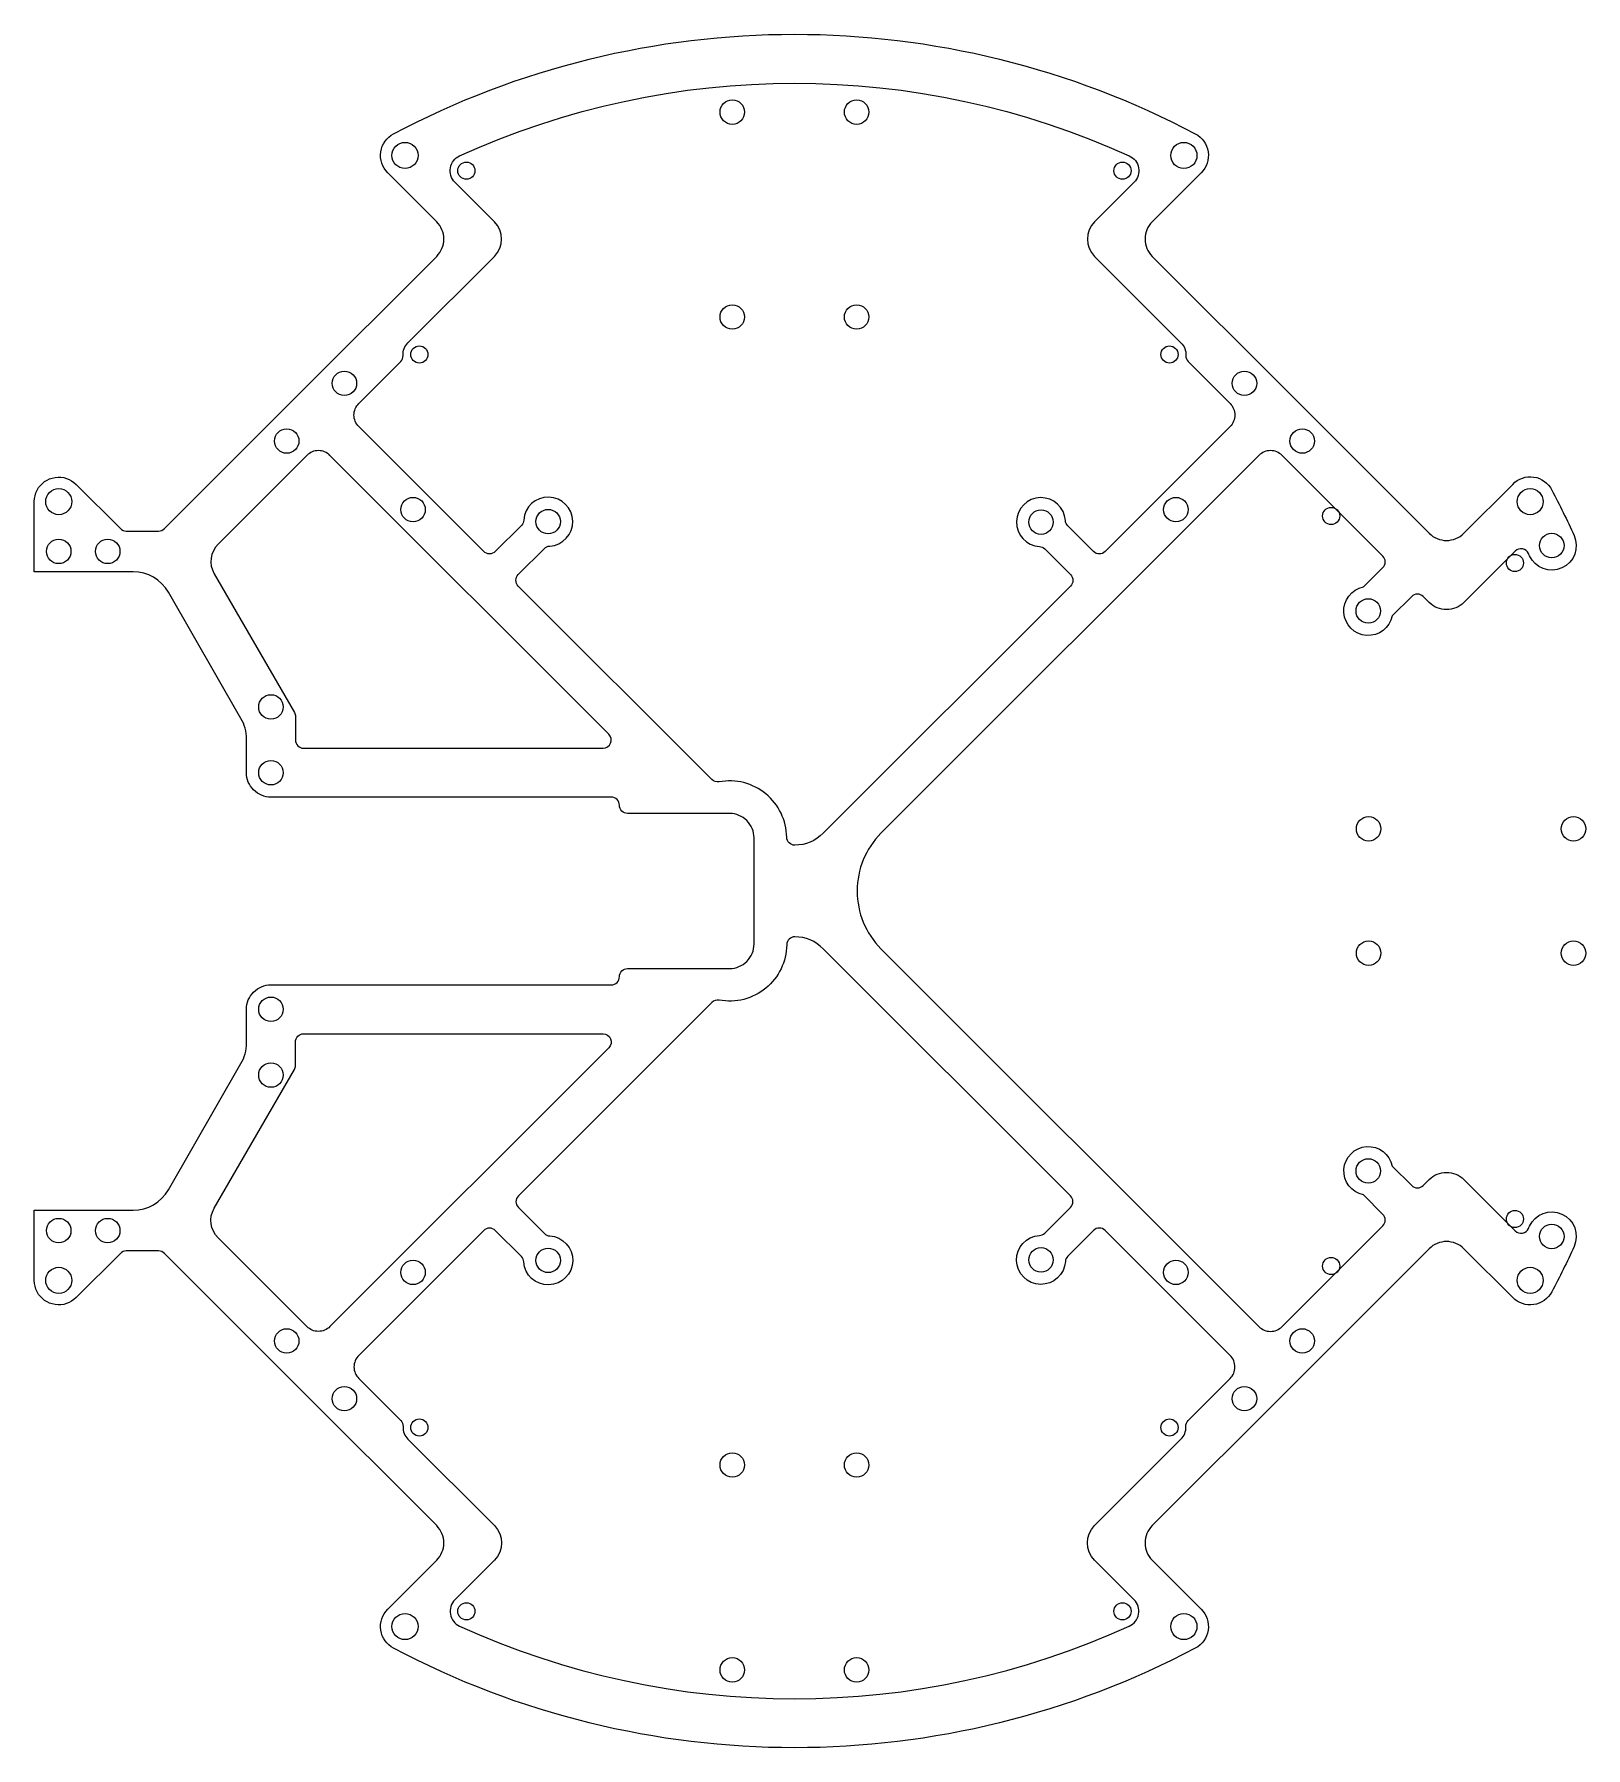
# Model space of a CAD drawing. Header units: inches. Extents: x 0 to 190, y 0 to 210.
import ezdxf

# ---------------------------------------------------------------- set-up
doc = ezdxf.new("R2010")
doc.units = ezdxf.units.IN
doc.header["$MEASUREMENT"] = 0
doc.layers.add('2段目', color=200, linetype='Continuous')
doc.layers.add('穴', color=3, linetype='Continuous')

msp = doc.modelspace()

# ---------------------------------------------------------------- linework, layer by layer
at = {"layer": '2段目'}
msp.add_lwpolyline([(185.95, 55.87, -0.504624), (181.17, 55.16), (175.17, 61.16, 0.414214), (170.93, 61.16), (153.96, 44.19), (136.99, 27.22, 0.414214), (136.99, 22.98), (142.99, 16.97, -0.504614), (142.27, 12.2, -0.248358), (44.02, 12.2, -0.504614), (43.31, 16.97), (49.31, 22.98, 0.414214), (49.31, 27.22), (32.34, 44.19), (15.94, 60.59, 0.198912), (15.23, 60.88), (11.26, 60.88, 0.198912), (10.55, 60.59), (5.12, 55.16, -0.504614), (0.35, 55.87), (0.35, 55.87, -0.122321), (0, 57.28), (0, 60.88), (0, 65.88), (12.11, 65.88, 0.268352), (16.44, 68.39), (25.33, 83.84, 0.131271), (26, 86.34), (26, 90.5, -0.414214), (29, 93.5), (70.7, 93.5, 0.414214), (71.7, 94.5), (71.7, 94.5, -0.414214), (72.7, 95.5), (85.2, 95.5, 0.414214), (88.2, 98.5), (88.2, 100.5), (88.2, 109.5), (88.2, 111.5, 0.414214), (85.2, 114.5), (72.7, 114.5, -0.414214), (71.7, 115.5), (71.7, 115.5, 0.414214), (70.7, 116.5), (29, 116.5, -0.414214), (26, 119.5), (26, 123.66, 0.131271), (25.33, 126.16), (16.44, 141.61, 0.268352), (12.11, 144.12), (0, 144.12), (0, 152.72, -0.122321), (0.35, 154.13), (0.35, 154.13, -0.504614), (5.12, 154.84), (10.55, 149.41, 0.198912), (11.26, 149.12), (15.23, 149.12, 0.198912), (15.94, 149.41), (32.34, 165.81), (49.31, 182.78, 0.414214), (49.31, 187.02), (43.31, 193.03, -0.504614), (44.02, 197.8, -0.248358), (142.27, 197.8, -0.504614), (142.99, 193.03), (136.99, 187.02, 0.414214), (136.99, 182.78), (153.96, 165.81), (170.93, 148.84, 0.414214), (175.17, 148.84), (181.17, 154.84, -0.523735), (185.95, 154.13, -0.014709), (188.68, 148.58, -1), (183.22, 146.09, 0.000765), (183.09, 146.37, 0.522233), (181.47, 146.66), (175.17, 140.36, -0.414214), (170.93, 140.36), (170.19, 141.09, 0.414214), (168.78, 141.09), (166.4, 138.72, -1.863325), (162.87, 142.26), (165.24, 144.63, 0.414214), (165.24, 146.04), (152.9, 158.39, 0.414214), (150.07, 158.39), (103.75, 112.07, 0.198912), (100.83, 105, 0.198912), (103.75, 97.93), (150.07, 51.61, 0.414214), (152.9, 51.61), (165.24, 63.96, 0.414214), (165.24, 65.37), (162.87, 67.75, -1.863325), (166.4, 71.28), (168.78, 68.91, 0.414236), (170.19, 68.91), (170.93, 69.64, -0.414214), (175.17, 69.64), (181.47, 63.34, 0.522233), (183.09, 63.63, 0.000765), (183.22, 63.91, -1), (188.68, 61.42, -0.014709), (185.95, 55.87)], format="xyb", dxfattribs=at)
for points in [[(141.4, 169.89), (146.53, 164.75, -0.414214), (146.53, 161.92), (131.21, 146.6, -0.414214), (129.8, 146.6), (126.64, 149.76, -0.182676), (126.35, 150.4, 2.21525), (123.17, 147.22, -0.182676), (123.81, 146.93), (126.97, 143.77, -0.414214), (126.97, 142.36), (96.68, 112.07, -0.195579), (93.21, 110.61, -0.414057), (92.2, 111.59, 0.465237), (83.92, 118.38, -0.247309), (83.03, 118.66), (59.31, 142.37, -0.414214), (59.31, 143.78), (62.51, 146.98, -0.182676), (63.16, 147.27, 2.21525), (59.98, 150.46, -0.182676), (59.69, 149.81), (56.49, 146.61, -0.414214), (55.07, 146.61), (39.76, 161.92, -0.414214), (39.76, 164.75), (44.9, 169.89, 0.213422), (45.19, 170.65, -0.215267), (45.78, 172.19), (56.38, 182.78, 0.414212), (56.38, 187.02), (56.38, 187.02), (51.54, 191.87, -0.523448), (52.12, 195.1, -0.216949), (134.17, 195.1, -0.523448), (134.76, 191.87), (129.92, 187.02), (129.92, 187.02, 0.414212), (129.92, 182.78), (140.51, 172.19, -0.215267), (141.11, 170.65, 0.213423)], [(70.41, 124.21), (36.23, 158.39, 0.414214), (33.4, 158.39), (22.52, 147.51, 0.339454), (22.04, 143.89), (26.09, 136.88), (31.87, 126.87, -0.131652), (32, 126.37), (32, 123.5, 0.414214), (33, 122.5), (69.7, 122.5, 0.668179)], [(141.4, 40.11), (146.54, 45.25, 0.414214), (146.54, 48.08), (131.21, 63.4, 0.414214), (129.8, 63.4), (126.64, 60.24, 0.182676), (126.35, 59.6, -2.21525), (123.17, 62.78, 0.182676), (123.81, 63.07), (126.97, 66.23, 0.414214), (126.97, 67.64), (96.68, 97.93, 0.195579), (93.21, 99.39, 0.414057), (92.2, 98.41, -0.465237), (83.92, 91.62, 0.247309), (83.03, 91.34), (59.32, 67.63, 0.414214), (59.32, 66.22), (62.51, 63.02, 0.182676), (63.16, 62.73, -2.21525), (59.98, 59.54, 0.182676), (59.69, 60.19), (56.49, 63.39, 0.414214), (55.07, 63.39), (39.76, 48.08, 0.414214), (39.76, 45.25), (44.9, 40.11, -0.213422), (45.19, 39.35, 0.215267), (45.78, 37.81), (56.38, 27.22, -0.414212), (56.38, 22.98), (56.38, 22.98), (51.54, 18.13, 0.523448), (52.12, 14.9, 0.216949), (134.17, 14.9, 0.523448), (134.76, 18.14), (129.92, 22.98), (129.92, 22.98, -0.414212), (129.92, 27.22), (140.51, 37.81, 0.215267), (141.11, 39.35, -0.213423)], [(70.41, 85.79), (36.23, 51.61, -0.414214), (33.4, 51.61), (22.52, 62.49, -0.339454), (22.04, 66.11), (26.09, 73.12), (31.87, 83.13, 0.131652), (32, 83.63), (32, 86.5, -0.414214), (33, 87.5), (69.7, 87.5, -0.668179)]]:
    msp.add_lwpolyline(points, format="xyb", close=True, dxfattribs=at)
at = {"layer": '穴'}
for centre, radius in [((85.53, 200.46), 1.5), ((100.77, 200.46), 1.5), ((45.43, 195.15), 1.6), ((140.87, 195.15), 1.6), ((52.95, 193.28), 1.05), ((133.34, 193.28), 1.05), ((85.53, 175.35), 1.5), ((100.77, 175.35), 1.5), ((47.19, 170.76), 1.05), ((139.11, 170.76), 1.05), ((38, 167.22), 1.5), ((148.29, 167.22), 1.5), ((30.93, 160.15), 1.5), ((155.37, 160.15), 1.5), ((3, 152.72), 1.6), ((183.3, 152.72), 1.6), ((46.41, 151.74), 1.5), ((62.97, 150.27), 1.5), ((123.36, 150.21), 1.5), ((139.89, 151.74), 1.5), ((158.91, 150.96), 1.05), ((3, 146.62), 1.5), ((9, 146.62), 1.5), ((185.95, 147.34), 1.5), ((181.43, 145.2), 1.05), ((163.46, 139.32), 1.5), ((29, 127.56), 1.5), ((29, 119.5), 1.5), ((163.5, 112.62), 1.5), ((188.61, 112.62), 1.5), ((163.5, 97.38), 1.5), ((188.61, 97.38), 1.5), ((29, 90.5), 1.5), ((29, 82.44), 1.5), ((163.46, 70.69), 1.5), ((181.43, 64.8), 1.05), ((3, 63.38), 1.5), ((9, 63.38), 1.5), ((185.95, 62.66), 1.5), ((62.97, 59.73), 1.5), ((123.36, 59.79), 1.5), ((3, 57.28), 1.6), ((46.41, 58.26), 1.5), ((139.89, 58.26), 1.5), ((158.91, 59.04), 1.05), ((183.3, 57.28), 1.6), ((30.93, 49.85), 1.5), ((30.93, 49.85), 1.5), ((155.37, 49.85), 1.5), ((38, 42.78), 1.5), ((38, 42.78), 1.5), ((148.29, 42.78), 1.5), ((47.19, 39.24), 1.05), ((139.11, 39.24), 1.05), ((85.53, 34.65), 1.5), ((100.77, 34.65), 1.5), ((52.95, 16.72), 1.05), ((133.34, 16.72), 1.05), ((45.43, 14.85), 1.6), ((140.87, 14.85), 1.6), ((85.53, 9.54), 1.5), ((100.77, 9.54), 1.5)]:
    msp.add_circle(centre, radius, dxfattribs=at)

doc.saveas('drawing.dxf')
